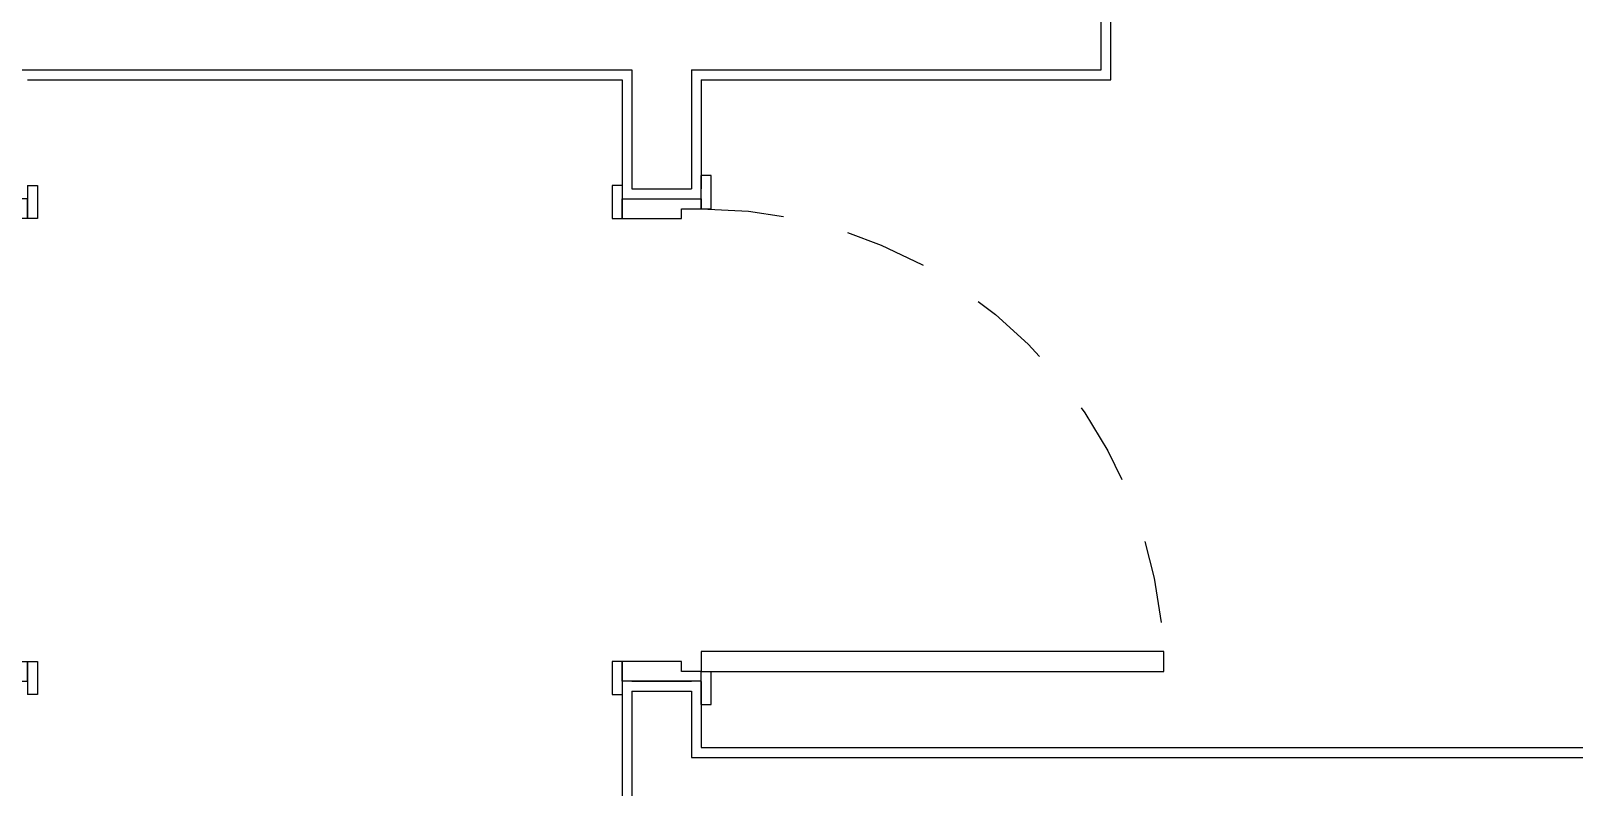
# Model space of a CAD drawing. Header units: millimetres. Extents: x 188.6 to 263.2, y 40.1 to 120.1.
# Drawn here: x 194.434 to 196.771, y 116.719 to 117.863 of the extents above; entities that cross this region are included whole.
import ezdxf

# ---------------------------------------------------------------- set-up
doc = ezdxf.new("R2010")
doc.units = ezdxf.units.MM
doc.linetypes.add('XREF-TIPO$0$HIDDEN2', pattern=[0.1875, 0.125, -0.0625])
doc.layers.add('ARQ', color=8, linetype='Continuous')

# ---------------------------------------------------------------- blocks, each defined once
blk = doc.blocks.new('XREF-TIPO$0$PORTA 70')
at = {"color": 0}
for p, q in [((36.2665, 23.8835), (36.2815, 23.8835)), ((36.2665, 23.8335), (36.2665, 23.8835)), ((36.2815, 23.8335), (36.2815, 23.8835)), ((36.4015, 23.8685), (36.4165, 23.8685)), ((36.4015, 23.8685), (36.4015, 23.8185)), ((36.4165, 23.8685), (36.4165, 23.8185)), ((36.2815, 23.8335), (36.2665, 23.8335)), ((36.2815, 23.8485), (36.2815, 23.8335)), ((36.4015, 23.8485), (36.2815, 23.8485)), ((36.3115, 23.8335), (36.2815, 23.8335)), ((36.3115, 23.8185), (36.3115, 23.8335)), ((36.4015, 23.8185), (36.4015, 23.8485)), ((36.4015, 23.8185), (36.3115, 23.8185)), ((36.4165, 23.8185), (36.4015, 23.8185)), ((36.2665, 23.0835), (36.2665, 23.1335)), ((36.2815, 23.1335), (36.3115, 23.1335)), ((36.2815, 23.0835), (36.2815, 23.1335)), ((36.3115, 23.1485), (36.4015, 23.1485)), ((36.3115, 23.1335), (36.3115, 23.1485)), ((36.4015, 23.1485), (36.4165, 23.1485)), ((36.4015, 23.1185), (36.4015, 23.1485)), ((36.4015, 23.1485), (36.4015, 23.0985)), ((36.4165, 23.1485), (36.4165, 23.0985)), ((36.2815, 23.1185), (36.4015, 23.1185)), ((36.2815, 23.0835), (36.2665, 23.0835)), ((36.4165, 23.0985), (36.4015, 23.0985))]:
    blk.add_line(p, q, dxfattribs=at)
blk.add_lwpolyline([(36.2815, 23.1635), (36.2815, 23.1335), (35.5815, 23.1335), (35.5815, 23.1635)], close=True, dxfattribs=at)
at = {"color": 0, "linetype": 'XREF-TIPO$0$HIDDEN2'}
blk.add_arc((36.2815, 23.1335), 0.7, 90, 180, dxfattribs=at)
blk = doc.blocks.new('A$C1BFF5DEF')
at = {"layer": 'ARQ', "color": 8}
for p, q in [((-2.8196, 8.735), (-2.8196, 8.9827)), ((-2.8346, 8.75), (-2.8346, 8.9677)), ((-4.4747, 8.75), (-3.5447, 8.75)), ((-3.5447, 8.75), (-3.5447, 8.5701)), ((-3.4547, 8.75), (-2.8346, 8.75)), ((-3.4547, 8.75), (-3.4547, 8.5701)), ((-4.4597, 8.735), (-3.5597, 8.735)), ((-3.5597, 8.735), (-3.5597, 8.5701)), ((-3.4397, 8.735), (-2.8196, 8.735)), ((-3.4397, 8.735), (-3.4397, 8.5701)), ((-3.5447, 8.5701), (-3.4547, 8.5701)), ((-3.5597, 7.825), (-3.5597, 5.185)), ((-3.4547, 7.825), (-3.5447, 7.825)), ((-3.5447, 7.8101), (-3.5447, 5.2)), ((-3.5447, 7.8101), (-3.4547, 7.8101)), ((-3.4547, 7.8101), (-3.4547, 7.71)), ((-3.4397, 7.825), (-3.4397, 7.725)), ((-3.4547, 7.71), (0.2853, 7.71)), ((-3.4397, 7.725), (0.2703, 7.725))]:
    blk.add_line(p, q, dxfattribs=at)
blk.add_blockref('XREF-TIPO$0$PORTA 70', (-40.8612, -15.2934), dxfattribs=at)
at = {"layer": 'ARQ', "color": 8, "xscale": -1}
blk.add_blockref('XREF-TIPO$0$PORTA 70', (32.8418, -15.2934), dxfattribs=at)

msp = doc.modelspace()

# ---------------------------------------------------------------- block references
at = {"layer": 'ARQ'}
msp.add_blockref('A$C1BFF5DEF', (198.8891, 109.0543), dxfattribs=at)

doc.saveas('drawing.dxf')
